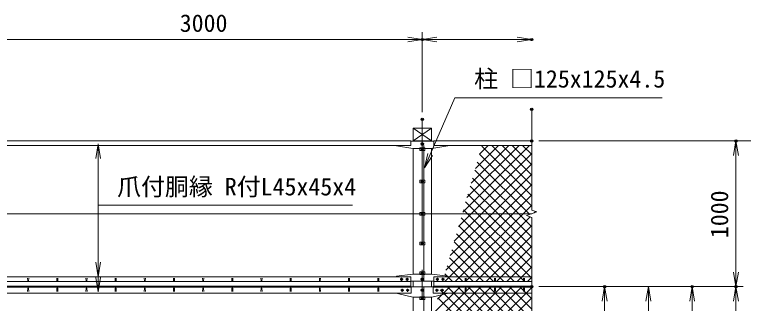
# Model space of a CAD drawing. Units: millimetres at full size. Extents: x -10500 to 10500, y -7425 to 7425.
# Drawn here: x -5309 to -312, y 1909 to 3893 of the extents above; entities that cross this region are included whole.
import ezdxf
from ezdxf.enums import TextEntityAlignment as Align

# ---------------------------------------------------------------- set-up
doc = ezdxf.new("R2010")
doc.units = ezdxf.units.MM
doc.header["$LTSCALE"] = 30
doc.header["$PDMODE"] = 32
doc.header["$PDSIZE"] = 15
doc.linetypes.add('USER1', pattern=[50.8, 31.75, -6.35, 6.35, -6.35])
for name, color, linetype, lineweight in [('0-0_D-STR3', 3, 'Continuous', 13), ('0-1_D-BMK', 2, 'USER1', 13), ('0-2_D-STR1', 1, 'Continuous', 18), ('0-3_D-STR-DIM', 7, 'Continuous', 13), ('0-4_D-STR2', 7, 'Continuous', 13), ('0-5_D-STR-TXT', 7, 'Continuous', 13), ('0-8_0', 7, 'Continuous', 18)]:
    doc.layers.add(name, color=color, linetype=linetype, lineweight=lineweight)
doc.layers.add('0-9_Defpoints', color=253, linetype='Continuous')
doc.styles.add('ＭＳ ゴシック', font='')
doc.styles.get('ＭＳ ゴシック').set_extended_font_data('MS Gothic')

# ---------------------------------------------------------------- blocks, each defined once
blk = doc.blocks.new('_Open')
at = {"layer": '0-8_0'}
blk.add_line((-30, 5), (0, 0), dxfattribs=at)
blk.add_lwpolyline([(-30, -5), (0, 0), (-30, 0)], dxfattribs=at)

msp = doc.modelspace()

# ---------------------------------------------------------------- linework, layer by layer
at = {"layer": '0-0_D-STR3'}
for p, q in [((-2593.03, 3023.62), (-2434.14, 3023.62)), ((-2522.09, 3009.44), (-2513.59, 3014.34)), ((-2522.09, 2999.62), (-2522.09, 3009.44)), ((-2513.59, 2994.71), (-2522.09, 2999.62)), ((-2505.09, 2999.62), (-2513.59, 2994.71)), ((-2496.39, 2977.97), (-2530.79, 2977.97)), ((-2530.79, 2977.97), (-2530.79, 2958.97)), ((-2496.39, 2958.97), (-2530.79, 2958.97)), ((-2513.59, 2975.97), (-2520.09, 2972.22)), ((-2520.09, 2972.22), (-2520.09, 2964.71)), ((-2520.09, 2964.71), (-2513.59, 2960.96)), ((-2507.09, 2972.22), (-2513.59, 2975.97)), ((-2513.59, 2960.96), (-2507.09, 2964.71)), ((-2507.09, 2964.71), (-2507.09, 2972.22)), ((-2503.59, 2977.97), (-2503.59, 2993.22)), ((-2503.59, 2756.29), (-2503.59, 2958.97)), ((-2496.39, 2977.97), (-2496.39, 2958.97)), ((-2520.09, 2750.54), (-2520.09, 2743.04)), ((-2507.09, 2743.04), (-2507.09, 2750.54)), ((-2496.39, 2756.29), (-2496.39, 2737.29)), ((-2496.39, 2737.29), (-2530.79, 2737.29)), ((-2520.09, 2743.04), (-2513.59, 2739.28)), ((-2513.59, 2739.28), (-2507.09, 2743.04)), ((-2503.59, 2534.61), (-2503.59, 2737.29)), ((-8496.39, 2525.11), (-1763.59, 2525.11)), ((-2496.39, 2515.61), (-2530.79, 2515.61)), ((-2520.09, 2528.86), (-2520.09, 2521.36)), ((-2520.09, 2521.36), (-2513.59, 2517.61)), ((-2513.59, 2517.61), (-2507.09, 2521.36)), ((-2507.09, 2521.36), (-2507.09, 2528.86)), ((-2503.59, 2330.61), (-2503.59, 2515.61)), ((-2496.39, 2534.61), (-2496.39, 2515.61)), ((-2496.39, 2330.61), (-2530.79, 2330.61)), ((-2530.79, 2330.61), (-2530.79, 2311.61)), ((-2496.39, 2311.61), (-2530.79, 2311.61)), ((-2520.09, 2324.86), (-2520.09, 2317.36)), ((-2520.09, 2317.36), (-2513.59, 2313.61)), ((-2513.59, 2313.61), (-2507.09, 2317.36)), ((-2507.09, 2317.36), (-2507.09, 2324.86)), ((-2503.59, 2126.61), (-2503.59, 2311.61)), ((-2496.39, 2330.61), (-2496.39, 2311.61)), ((-2578.59, 2111.45), (-2689.31, 2097.39)), ((-2578.59, 2111.45), (-2448.59, 2111.45)), ((-2496.39, 2126.61), (-2530.79, 2126.61)), ((-2530.79, 2126.61), (-2530.79, 2107.61)), ((-2496.39, 2107.61), (-2530.79, 2107.61)), ((-2513.59, 2124.62), (-2520.09, 2120.86)), ((-2520.09, 2120.86), (-2520.09, 2113.36)), ((-2520.09, 2113.36), (-2513.59, 2109.6)), ((-2507.09, 2120.86), (-2513.59, 2124.62)), ((-2513.59, 2109.6), (-2507.09, 2113.36)), ((-2507.09, 2113.36), (-2507.09, 2120.86)), ((-2503.59, 2060.54), (-2503.59, 2107.61)), ((-2496.39, 2126.61), (-2496.39, 2107.61)), ((-2448.59, 2111.45), (-2337.86, 2097.39)), ((-2689.31, 2092.36), (-2689.31, 2097.39)), ((-2655.49, 2082.9), (-2661.99, 2079.14)), ((-2661.99, 2079.14), (-2661.99, 2071.64)), ((-2661.99, 2071.64), (-2655.49, 2067.89)), ((-2648.99, 2079.14), (-2655.49, 2082.9)), ((-2655.49, 2067.89), (-2648.99, 2071.64)), ((-2648.99, 2071.64), (-2648.99, 2079.14)), ((-2617.1, 2082.9), (-2623.6, 2079.14)), ((-2623.6, 2079.14), (-2623.6, 2071.64)), ((-2623.6, 2071.64), (-2617.1, 2067.89)), ((-2610.6, 2079.14), (-2617.1, 2082.9)), ((-2617.1, 2067.89), (-2610.6, 2071.64)), ((-2610.6, 2071.64), (-2610.6, 2079.14)), ((-2593.03, 2061.96), (-2434.14, 2061.96)), ((-2522.09, 2080.3), (-2513.59, 2085.21)), ((-2522.09, 2070.48), (-2522.09, 2080.3)), ((-2513.59, 2065.58), (-2522.09, 2070.48)), ((-2505.09, 2070.48), (-2513.59, 2065.58)), ((-2416.57, 2079.14), (-2410.07, 2082.9)), ((-2416.57, 2071.64), (-2416.57, 2079.14)), ((-2410.07, 2067.89), (-2416.57, 2071.64)), ((-2410.07, 2082.9), (-2403.57, 2079.14)), ((-2403.57, 2071.64), (-2410.07, 2067.89)), ((-2403.57, 2079.14), (-2403.57, 2071.64)), ((-2378.19, 2079.14), (-2371.69, 2082.9)), ((-2378.19, 2071.64), (-2378.19, 2079.14)), ((-2371.69, 2067.89), (-2378.19, 2071.64)), ((-2371.69, 2082.9), (-2365.19, 2079.14)), ((-2365.19, 2071.64), (-2371.69, 2067.89)), ((-2365.19, 2079.14), (-2365.19, 2071.64)), ((-2337.86, 2092.36), (-2337.86, 2097.39)), ((-2657.27, 2003.94), (-2650.77, 2007.69)), ((-2657.27, 1996.43), (-2657.27, 2003.94)), ((-2650.77, 2007.69), (-2644.27, 2003.94)), ((-2644.27, 2003.94), (-2644.27, 1996.43)), ((-2620.32, 2003.94), (-2613.82, 2007.69)), ((-2620.32, 1996.43), (-2620.32, 2003.94)), ((-2613.82, 2007.69), (-2607.32, 2003.94)), ((-2607.32, 2003.94), (-2607.32, 1996.43)), ((-2588.82, 2023.19), (-2438.35, 2023.19)), ((-2522.09, 2005.09), (-2513.59, 2010)), ((-2522.09, 1995.28), (-2522.09, 2005.09)), ((-2503.59, 1954.69), (-2503.59, 2020.19)), ((-2413.35, 2007.69), (-2419.85, 2003.94)), ((-2419.85, 2003.94), (-2419.85, 1996.43)), ((-2406.85, 2003.94), (-2413.35, 2007.69)), ((-2406.85, 1996.43), (-2406.85, 2003.94)), ((-2376.4, 2007.69), (-2382.9, 2003.94)), ((-2382.9, 2003.94), (-2382.9, 1996.43)), ((-2369.9, 2003.94), (-2376.4, 2007.69)), ((-2369.9, 1996.43), (-2369.9, 2003.94)), ((-2683.11, 1980.19), (-2683.11, 1978.19)), ((-2578.59, 1953.19), (-2683.11, 1978.19)), ((-2650.77, 1992.68), (-2657.27, 1996.43)), ((-2644.27, 1996.43), (-2650.77, 1992.68)), ((-2613.82, 1992.68), (-2620.32, 1996.43)), ((-2607.32, 1996.43), (-2613.82, 1992.68)), ((-2578.59, 1953.19), (-2448.59, 1953.19)), ((-2496.39, 1954.69), (-2530.79, 1954.69)), ((-2530.79, 1954.69), (-2530.79, 1935.69)), ((-2513.59, 1990.37), (-2522.09, 1995.28)), ((-2513.59, 1952.69), (-2520.09, 1948.94)), ((-2520.09, 1948.94), (-2520.09, 1941.43)), ((-2505.09, 1995.28), (-2513.59, 1990.37)), ((-2507.09, 1948.94), (-2513.59, 1952.69)), ((-2507.09, 1941.43), (-2507.09, 1948.94)), ((-2496.39, 1954.69), (-2496.39, 1935.69)), ((-2448.59, 1953.19), (-2344.06, 1978.19)), ((-2419.85, 1996.43), (-2413.35, 1992.68)), ((-2413.35, 1992.68), (-2406.85, 1996.43)), ((-2382.9, 1996.43), (-2376.4, 1992.68)), ((-2376.4, 1992.68), (-2369.9, 1996.43)), ((-2344.06, 1980.19), (-2344.06, 1978.19)), ((-2496.39, 1935.69), (-2530.79, 1935.69)), ((-2520.09, 1941.43), (-2513.59, 1937.68)), ((-2513.59, 1937.68), (-2507.09, 1941.43)), ((-2503.59, 1744.69), (-2503.59, 1935.69))]:
    msp.add_line(p, q, dxfattribs=at)
for points in [[(-2513.59, 3014.34), (-2505.09, 3009.44), (-2505.09, 2999.62)], [(-2689.31, 2993.22), (-2689.31, 2991.8), (-2578.59, 2974.12), (-2448.59, 2974.12)], [(-2337.86, 2993.22), (-2337.86, 2991.8), (-2448.59, 2974.12)], [(-2496.39, 2756.29), (-2530.79, 2756.29), (-2530.79, 2737.29)], [(-2507.09, 2750.54), (-2513.59, 2754.29), (-2520.09, 2750.54)], [(-2496.39, 2534.61), (-2530.79, 2534.61), (-2530.79, 2515.61)], [(-2507.09, 2528.86), (-2513.59, 2532.62), (-2520.09, 2528.86)], [(-2507.09, 2324.86), (-2513.59, 2328.62), (-2520.09, 2324.86)], [(-2513.59, 2085.21), (-2505.09, 2080.3), (-2505.09, 2070.48)], [(-2513.59, 2010), (-2505.09, 2005.09), (-2505.09, 1995.28)]]:
    msp.add_lwpolyline(points, dxfattribs=at)
for centre, radius in [((-2513.59, 3004.53), 8.25), ((-2513.59, 2968.47), 6.25), ((-2513.59, 2746.79), 6.25), ((-2513.59, 2525.11), 6.25), ((-2513.59, 2321.11), 6.25), ((-2513.59, 2117.11), 6.25), ((-2655.49, 2075.39), 6.25), ((-2617.1, 2075.39), 6.25), ((-2513.59, 2075.39), 8.25), ((-2410.07, 2075.39), 6.25), ((-2371.69, 2075.39), 6.25), ((-2650.77, 2000.19), 6.25), ((-2613.82, 2000.19), 6.25), ((-2513.59, 2000.19), 8.25), ((-2413.35, 2000.19), 6.25), ((-2376.4, 2000.19), 6.25), ((-2513.59, 1945.19), 6.25)]:
    msp.add_circle(centre, radius, dxfattribs=at)
at = {"layer": '0-1_D-BMK'}
for p, q in [((-2513.59, -3764.81), (-2513.59, 3173.42)), ((-2500.84, 3004.53), (-2526.34, 3004.53)), ((-2503.59, 2968.47), (-2523.59, 2968.47)), ((-2503.59, 2746.79), (-2523.59, 2746.79)), ((-2503.59, 2525.11), (-2523.59, 2525.11)), ((-2503.59, 2321.11), (-2523.59, 2321.11)), ((-2503.59, 2117.11), (-2523.59, 2117.11)), ((-2665.49, 2075.39), (-2645.49, 2075.39)), ((-2655.49, 2085.39), (-2655.49, 2065.39)), ((-2627.1, 2075.39), (-2607.1, 2075.39)), ((-2617.1, 2085.39), (-2617.1, 2065.39)), ((-2500.84, 2075.39), (-2526.34, 2075.39)), ((-2400.07, 2075.39), (-2420.07, 2075.39)), ((-2410.07, 2085.39), (-2410.07, 2065.39)), ((-2361.69, 2075.39), (-2381.69, 2075.39)), ((-2371.69, 2085.39), (-2371.69, 2065.39)), ((-2660.77, 2000.19), (-2640.77, 2000.19)), ((-2650.77, 1990.19), (-2650.77, 2010.19)), ((-2623.82, 2000.19), (-2603.82, 2000.19)), ((-2613.82, 1990.19), (-2613.82, 2010.19)), ((-2500.84, 2000.19), (-2526.34, 2000.19)), ((-2403.35, 2000.19), (-2423.35, 2000.19)), ((-2413.35, 1990.19), (-2413.35, 2010.19)), ((-2366.4, 2000.19), (-2386.4, 2000.19)), ((-2376.4, 1990.19), (-2376.4, 2010.19)), ((-2503.59, 1945.19), (-2523.59, 1945.19))]:
    msp.add_line(p, q, dxfattribs=at)
at = {"layer": '0-2_D-STR1'}
for p, q in [((-2576.09, 3113.42), (-2576.09, 3023.62)), ((-2576.09, 3113.42), (-2451.09, 3113.42)), ((-2576.09, 3113.42), (-2451.09, 3025.04)), ((-2576.09, 3025.04), (-2451.09, 3113.42)), ((-2451.09, 3023.62), (-2451.09, 3113.42)), ((-8576.09, 3025.04), (-2593.03, 3025.04)), ((-2593.03, 3025.04), (-2593.03, 2993.22)), ((-2576.09, 3025.04), (-2451.09, 3025.04)), ((-2434.14, 3025.04), (-1763.59, 3025.04)), ((-2434.14, 3025.04), (-2434.14, 2993.22)), ((-8576.09, 2993.22), (-2593.03, 2993.22)), ((-2576.09, 2974.12), (-2576.09, 2111.45)), ((-2451.09, 2111.45), (-2451.09, 2974.12)), ((-2434.14, 2993.22), (-1763.59, 2993.22)), ((-8576.09, 2092.36), (-2593.03, 2092.36)), ((-8576.09, 2060.54), (-2593.03, 2060.54)), ((-5218.59, 2063.9), (-5219.34, 2083.22)), ((-5212.59, 2063.9), (-5211.84, 2083.22)), ((-5018.59, 2063.9), (-5019.34, 2083.22)), ((-5012.59, 2063.9), (-5011.84, 2083.22)), ((-4818.59, 2063.9), (-4819.34, 2083.22)), ((-4812.59, 2063.9), (-4811.84, 2083.22)), ((-4618.59, 2063.9), (-4619.34, 2083.22)), ((-4612.59, 2063.9), (-4611.84, 2083.22)), ((-4418.59, 2063.9), (-4419.34, 2083.22)), ((-4412.59, 2063.9), (-4411.84, 2083.22)), ((-4218.59, 2063.9), (-4219.34, 2083.22)), ((-4212.59, 2063.9), (-4211.84, 2083.22)), ((-4018.59, 2063.9), (-4019.34, 2083.22)), ((-4012.59, 2063.9), (-4011.84, 2083.22)), ((-3818.59, 2063.9), (-3819.34, 2083.22)), ((-3812.59, 2063.9), (-3811.84, 2083.22)), ((-3618.59, 2063.9), (-3619.34, 2083.22)), ((-3612.59, 2063.9), (-3611.84, 2083.22)), ((-3418.59, 2063.9), (-3419.34, 2083.22)), ((-3412.59, 2063.9), (-3411.84, 2083.22)), ((-3218.59, 2063.9), (-3219.34, 2083.22)), ((-3212.59, 2063.9), (-3211.84, 2083.22)), ((-3018.59, 2063.9), (-3019.34, 2083.22)), ((-3012.59, 2063.9), (-3011.84, 2083.22)), ((-2818.59, 2063.9), (-2819.34, 2083.22)), ((-2812.59, 2063.9), (-2811.84, 2083.22)), ((-2593.03, 2092.36), (-2593.03, 2028.72)), ((-2576.09, 2061.96), (-2576.09, 2023.19)), ((-2451.09, 2023.19), (-2451.09, 2061.96)), ((-2434.14, 2092.36), (-1763.59, 2092.36)), ((-2434.14, 2092.36), (-2434.14, 2028.72)), ((-2434.14, 2060.54), (-1763.59, 2060.54)), ((-2218.59, 2063.9), (-2219.34, 2083.22)), ((-2212.59, 2063.9), (-2211.84, 2083.22)), ((-2018.59, 2063.9), (-2019.34, 2083.22)), ((-2012.59, 2063.9), (-2011.84, 2083.22)), ((-1818.59, 2063.9), (-1819.34, 2083.22)), ((-1812.59, 2063.9), (-1811.84, 2083.22)), ((-8576.09, 2028.72), (-2593.03, 2028.72)), ((-8576.09, 2025.19), (-2588.82, 2025.19)), ((-8576.09, 2021.19), (-2588.82, 2021.19)), ((-5218.59, 2012.06), (-5219.34, 1990.56)), ((-5212.59, 2012.06), (-5211.84, 1990.56)), ((-5018.59, 2012.06), (-5019.34, 1990.56)), ((-5012.59, 2012.06), (-5011.84, 1990.56)), ((-4818.59, 2012.06), (-4819.34, 1990.56)), ((-4812.59, 2012.06), (-4811.84, 1990.56)), ((-4618.59, 2012.06), (-4619.34, 1990.56)), ((-4612.59, 2012.06), (-4611.84, 1990.56)), ((-4418.59, 2012.06), (-4419.34, 1990.56)), ((-4412.59, 2012.06), (-4411.84, 1990.56)), ((-4218.59, 2012.06), (-4219.34, 1990.56)), ((-4212.59, 2012.06), (-4211.84, 1990.56)), ((-4018.59, 2012.06), (-4019.34, 1990.56)), ((-4012.59, 2012.06), (-4011.84, 1990.56)), ((-3818.59, 2012.06), (-3819.34, 1990.56)), ((-3812.59, 2012.06), (-3811.84, 1990.56)), ((-3618.59, 2012.06), (-3619.34, 1990.56)), ((-3612.59, 2012.06), (-3611.84, 1990.56)), ((-3418.59, 2012.06), (-3419.34, 1990.56)), ((-3412.59, 2012.06), (-3411.84, 1990.56)), ((-3218.59, 2012.06), (-3219.34, 1990.56)), ((-3212.59, 2012.06), (-3211.84, 1990.56)), ((-3018.59, 2012.06), (-3019.34, 1990.56)), ((-3012.59, 2012.06), (-3011.84, 1990.56)), ((-2818.59, 2012.06), (-2819.34, 1990.56)), ((-2812.59, 2012.06), (-2811.84, 1990.56)), ((-2588.82, 1980.19), (-2588.82, 2025.19)), ((-2438.35, 2025.19), (-1763.59, 2025.19)), ((-2438.35, 1980.19), (-2438.35, 2025.19)), ((-2438.35, 2021.19), (-1763.59, 2021.19)), ((-2434.14, 2028.72), (-1763.59, 2028.72)), ((-2218.59, 2012.06), (-2219.34, 1990.56)), ((-2212.59, 2012.06), (-2211.84, 1990.56)), ((-2018.59, 2012.06), (-2019.34, 1990.56)), ((-2012.59, 2012.06), (-2011.84, 1990.56)), ((-1818.59, 2012.06), (-1819.34, 1990.56)), ((-1812.59, 2012.06), (-1811.84, 1990.56)), ((-8576.09, 1980.19), (-2588.82, 1980.19)), ((-2576.09, 1953.19), (-2576.09, 48.19)), ((-2451.09, 48.19), (-2451.09, 1953.19)), ((-2438.35, 1980.19), (-1763.59, 1980.19))]:
    msp.add_line(p, q, dxfattribs=at)
for centre, start, end in [((-5215.59, 2065.15), 202.61986, 337.38014), ((-5015.59, 2065.15), 202.61986, 337.38014), ((-4815.59, 2065.15), 202.61986, 337.38014), ((-4615.59, 2065.15), 202.61986, 337.38014), ((-4415.59, 2065.15), 202.61986, 337.38014), ((-4215.59, 2065.15), 202.61986, 337.38014), ((-4015.59, 2065.15), 202.61986, 337.38014), ((-3815.59, 2065.15), 202.61986, 337.38014), ((-3615.59, 2065.15), 202.61986, 337.38014), ((-3415.59, 2065.15), 202.61986, 337.38014), ((-3215.59, 2065.15), 202.61986, 337.38014), ((-3015.59, 2065.15), 202.61986, 337.38014), ((-2815.59, 2065.15), 202.61986, 337.38014), ((-2215.59, 2065.15), 202.61986, 337.38014), ((-2015.59, 2065.15), 202.61986, 337.38014), ((-1815.59, 2065.15), 202.61986, 337.38014), ((-5215.59, 2010.81), 22.61986, 157.38014), ((-5015.59, 2010.81), 22.61986, 157.38014), ((-4815.59, 2010.81), 22.61986, 157.38014), ((-4615.59, 2010.81), 22.61986, 157.38014), ((-4415.59, 2010.81), 22.61986, 157.38014), ((-4215.59, 2010.81), 22.61986, 157.38014), ((-4015.59, 2010.81), 22.61986, 157.38014), ((-3815.59, 2010.81), 22.61986, 157.38014), ((-3615.59, 2010.81), 22.61986, 157.38014), ((-3415.59, 2010.81), 22.61986, 157.38014), ((-3215.59, 2010.81), 22.61986, 157.38014), ((-3015.59, 2010.81), 22.61986, 157.38014), ((-2815.59, 2010.81), 22.61986, 157.38014), ((-2215.59, 2010.81), 22.61986, 157.38014), ((-2015.59, 2010.81), 22.61986, 157.38014), ((-1815.59, 2010.81), 22.61986, 157.38014)]:
    msp.add_arc(centre, 3.25, start, end, dxfattribs=at)
at = {"layer": '0-3_D-STR-DIM'}
for p, q in [((-2513.59, 3223.42), (-2513.59, 3771.37)), ((-2513.59, 3223.42), (-2513.59, 3771.37)), ((-5513.59, 3721.37), (-2513.59, 3721.37)), ((-2513.59, 3721.37), (-1763.59, 3721.37)), ((-1763.59, 3242.71), (-1763.59, 2550.77)), ((-1713.59, 3025.19), (-13.59, 3025.19)), ((-1713.59, 3025.19), (-313.59, 3025.19)), ((-363.59, 2025.19), (-363.59, 3025.19)), ((-1728.34, 2537.94), (-1763.58, 2550.77)), ((-1798.82, 2512.29), (-1728.34, 2537.94)), ((-1763.58, 2499.46), (-1798.82, 2512.29)), ((-1763.59, 2499.47), (-1763.59, 1050.84)), ((-1713.59, 2025.19), (-1213.59, 2025.19)), ((-1713.59, 2025.19), (-613.59, 2025.19)), ((-1713.59, 2025.19), (-313.59, 2025.19)), ((-1713.59, 2025.19), (-313.59, 2025.19)), ((-1713.59, 2025.19), (-913.59, 2025.19)), ((-1263.59, 1525.19), (-1263.59, 2025.19)), ((-963.59, 2025.19), (-963.59, 25.19)), ((-663.59, -1974.81), (-663.59, 2025.19)), ((-363.59, -3004.81), (-363.59, 2025.19))]:
    msp.add_line(p, q, dxfattribs=at)
at = {"layer": '0-4_D-STR2'}
for p, q in [((-2236.46, 2536.36), (-1779.6, 2993.22)), ((-2207.57, 2635.95), (-1850.31, 2993.22)), ((-2178.69, 2735.55), (-1921.02, 2993.22)), ((-2149.8, 2835.14), (-1991.73, 2993.22)), ((-2120.92, 2934.74), (-2062.44, 2993.22)), ((-1763.58, 2648.38), (-2104.96, 2989.76)), ((-1763.58, 2719.09), (-2037.71, 2993.22)), ((-1763.58, 2789.8), (-1967, 2993.22)), ((-1763.58, 2860.51), (-1896.29, 2993.22)), ((-1763.59, 2931.23), (-1825.58, 2993.22)), ((-2265.34, 2436.76), (-1763.59, 2938.52)), ((-1763.58, 2577.66), (-2120.86, 2934.95)), ((-2294.23, 2337.17), (-1763.58, 2867.81)), ((-1776.89, 2520.27), (-2136.76, 2880.13)), ((-1763.59, 2436.25), (-2152.65, 2825.32)), ((-2323.11, 2237.57), (-1763.58, 2797.1)), ((-1763.59, 2365.54), (-2168.55, 2770.5)), ((-2352, 2137.98), (-1763.58, 2726.39)), ((-1763.59, 2294.83), (-2184.45, 2715.69)), ((-2358.72, 2060.54), (-1763.58, 2655.68)), ((-1763.59, 2224.12), (-2200.34, 2660.88)), ((-1763.59, 2153.41), (-2216.24, 2606.06)), ((-2288.01, 2060.54), (-1763.58, 2584.97)), ((-1763.59, 2082.7), (-2232.14, 2551.25)), ((-2217.3, 2060.54), (-1774.43, 2503.41)), ((-1746.51, 2531.32), (-1736.81, 2541.03)), ((-1812.14, 2060.54), (-2248.03, 2496.44)), ((-1882.85, 2060.54), (-2263.93, 2441.62)), ((-2146.59, 2060.54), (-1763.59, 2443.54)), ((-1953.56, 2060.54), (-2279.83, 2386.81)), ((-2075.88, 2060.54), (-1763.59, 2372.83)), ((-2024.27, 2060.54), (-2295.73, 2332)), ((-2005.17, 2060.54), (-1763.59, 2302.12)), ((-2094.98, 2060.54), (-2311.62, 2277.18)), ((-2165.69, 2060.54), (-2327.52, 2222.37)), ((-1934.45, 2060.54), (-1763.59, 2231.41)), ((-2236.4, 2060.54), (-2343.42, 2167.55)), ((-1863.74, 2060.54), (-1763.59, 2160.7)), ((-2307.12, 2060.54), (-2359.31, 2112.74)), ((-1793.03, 2060.54), (-1763.59, 2089.99)), ((-2640.84, 1142.02), (-1763.59, 2019.28)), ((-2611.96, 1241.62), (-1832.39, 2021.19)), ((-2583.07, 1341.21), (-1903.1, 2021.19)), ((-2554.19, 1440.81), (-1973.81, 2021.19)), ((-2525.3, 1540.4), (-2044.52, 2021.19)), ((-2496.42, 1640), (-2115.23, 2021.19)), ((-2467.53, 1739.59), (-2185.94, 2021.19)), ((-2438.65, 1839.19), (-2256.65, 2021.19)), ((-2409.77, 1938.78), (-2327.36, 2021.19)), ((-1763.58, 1375.59), (-2391.11, 2003.11)), ((-1763.58, 1446.3), (-2338.47, 2021.19)), ((-1763.58, 1517.01), (-2267.76, 2021.19)), ((-1763.58, 1587.72), (-2197.05, 2021.19)), ((-1763.58, 1658.43), (-2126.34, 2021.19)), ((-1763.58, 1729.14), (-2055.63, 2021.19)), ((-1763.58, 1799.85), (-1984.92, 2021.19)), ((-1763.59, 1870.57), (-1914.21, 2021.19)), ((-1763.59, 1941.28), (-1843.5, 2021.19)), ((-1763.59, 2011.99), (-1772.79, 2021.19)), ((-2669.73, 1042.43), (-1763.59, 1948.57)), ((-1763.58, 1304.87), (-2407.01, 1948.3))]:
    msp.add_line(p, q, dxfattribs=at)
at = {"layer": '0-5_D-STR-TXT'}
for q in [(-4735.65, 3003.25), (-4735.65, 2094.36)]:
    msp.add_line((-4735.65, 2583.54), q, dxfattribs=at)
for points in [[(-868.17, 3321.61), (-2290.53, 3321.61), (-2498.74, 2843.1)], [(-2990.95, 2583.54), (-4735.65, 2583.54), (-4735.65, 1990.23)]]:
    msp.add_lwpolyline(points, dxfattribs=at)
at = {"layer": '0-9_Defpoints'}
for p in [(-2513.59, 3721.37), (-1763.59, 3721.37), (-1763.59, 3242.71), (-2513.59, 3173.42), (-1763.59, 3025.19), (-363.59, 3025.19), (-1763.59, 2025.19), (-1763.59, 2025.19), (-1263.59, 2025.19), (-663.59, 2025.19), (-363.59, 2025.19)]:
    msp.add_point(p, dxfattribs=at)

# ---------------------------------------------------------------- block references
at = {"layer": '0-3_D-STR-DIM', "xscale": 3.333333, "yscale": 3.333333}
for p in [(-2513.59, 3721.37), (-1763.59, 3721.37)]:
    msp.add_blockref('_Open', p, dxfattribs=at)
for p, rotation in [((-2513.59, 3721.37), 180), ((-363.59, 3025.19), 90), ((-363.59, 2025.19), 270), ((-1263.59, 2025.19), 90), ((-963.59, 2025.19), 90), ((-663.59, 2025.19), 90), ((-363.59, 2025.19), 90)]:
    msp.add_blockref('_Open', p, dxfattribs=dict(at, rotation=rotation))
at = {"layer": '0-5_D-STR-TXT', "xscale": 3.333333, "yscale": 3.333333}
for p, rotation in [((-4735.65, 3005.25), 90), ((-2499.54, 2841.26), 246.48485), ((-4735.65, 2092.36), 270), ((-4735.65, 1988.23), 270)]:
    msp.add_blockref('_Open', p, dxfattribs=dict(at, rotation=rotation))

# ---------------------------------------------------------------- texts
at = {"layer": '0-3_D-STR-DIM', "style": 'ＭＳ ゴシック'}
msp.add_text('3000', height=120.3, dxfattribs=at).set_placement((-4176.45, 3738.24), align=Align.BOTTOM_LEFT)
msp.add_text('1000', height=120.3, rotation=90, dxfattribs=at).set_placement((-380.46, 2357.89), align=Align.BOTTOM_LEFT)
at = {"layer": '0-5_D-STR-TXT', "style": 'ＭＳ ゴシック'}
for s, p in [('柱 □125x125x4.5', (-2158.14, 3355.61)), ('爪付胴縁 R付L45x45x4', (-4605.8, 2615.01))]:
    msp.add_text(s, height=120.3, dxfattribs=at).set_placement(p, align=Align.BOTTOM_LEFT)

doc.saveas('drawing.dxf')
